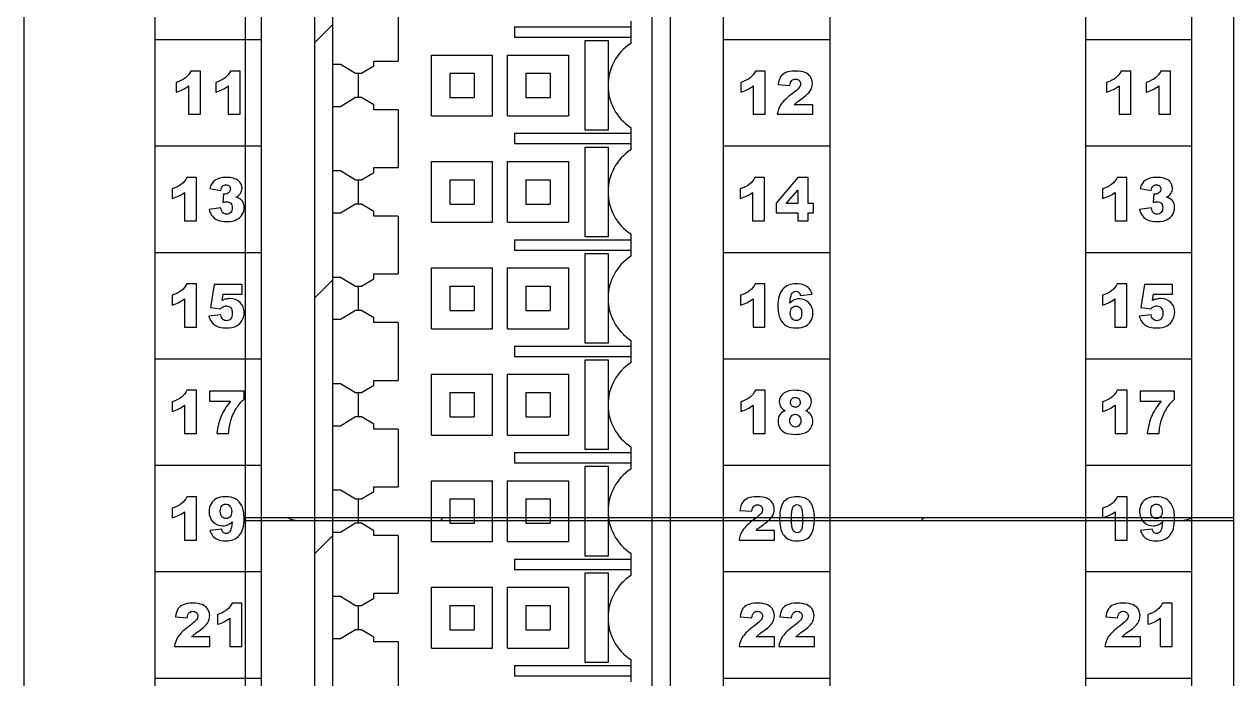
# Model space of a CAD drawing. Header units: millimetres. Extents: x 40 to 416, y -270 to 20.
# Drawn here: x 314.47 to 354.25, y -183.4 to -161.88 of the extents above; entities that cross this region are included whole.
import ezdxf

# ---------------------------------------------------------------- set-up
doc = ezdxf.new("R2010")
doc.units = ezdxf.units.MM

# ---------------------------------------------------------------- blocks, each defined once
blk = doc.blocks.new('MOD_DIM780')
at = {"linetype": 'Continuous'}
for p, q in [((115.619, 48.361), (115.619, 128.861)), ((126.119, 48.361), (126.119, 128.861)), ((115.019, 128.161), (115.019, 48.561)), ((126.719, 48.561), (126.719, 128.161)), ((109.769, 125.111), (109.769, 51.611)), ((113.269, 51.611), (113.269, 125.111)), ((128.469, 51.611), (128.469, 125.111)), ((131.969, 125.111), (131.969, 51.611)), ((140.369, 125.111), (140.369, 51.611)), ((143.869, 51.611), (143.869, 125.111)), ((105.469, 38.611), (105.469, 124.511)), ((117.769, 108.811), (117.769, 106.911)), ((125.419, 108.228), (125.419, 107.494)), ((115.019, 107.514), (115.619, 108.114)), ((121.594, 108.036), (121.594, 107.686)), ((121.594, 108.036), (125.419, 108.036)), ((113.269, 107.611), (109.769, 107.611)), ((125.419, 107.686), (121.594, 107.686)), ((123.918, 104.636), (123.918, 107.586)), ((123.918, 107.586), (124.669, 107.586)), ((124.669, 107.586), (124.669, 106.115)), ((131.969, 107.611), (128.469, 107.611)), ((143.869, 107.611), (140.369, 107.611)), ((118.869, 105.111), (118.869, 107.111)), ((118.869, 107.111), (120.869, 107.111)), ((120.869, 105.111), (120.869, 107.111)), ((121.369, 105.111), (121.369, 107.111)), ((121.369, 107.111), (123.369, 107.111)), ((123.369, 107.111), (123.369, 105.111)), ((115.619, 106.811), (115.869, 106.811)), ((115.869, 106.811), (116.369, 106.511)), ((116.566, 106.511), (116.97, 106.753)), ((116.97, 106.753), (116.969, 106.911)), ((116.969, 106.911), (117.769, 106.911)), ((111.268, 106.585), (110.946, 106.585)), ((111.268, 105.161), (111.268, 106.585)), ((112.573, 106.585), (112.251, 106.585)), ((112.573, 105.161), (112.573, 106.585)), ((116.369, 106.511), (116.566, 106.511)), ((116.469, 105.711), (116.469, 106.511)), ((119.469, 106.511), (119.469, 105.711)), ((119.469, 106.511), (120.269, 106.511)), ((120.269, 106.511), (120.269, 105.711)), ((121.969, 106.511), (121.969, 105.711)), ((121.969, 106.511), (122.769, 106.511)), ((122.769, 106.511), (122.769, 105.711)), ((129.84, 106.585), (129.518, 106.585)), ((129.84, 105.161), (129.84, 106.585)), ((141.868, 106.585), (141.546, 106.585)), ((141.868, 105.161), (141.868, 106.585)), ((143.173, 106.585), (142.851, 106.585)), ((143.173, 105.161), (143.173, 106.585)), ((110.466, 106.209), (110.466, 105.89)), ((110.875, 106.094), (110.875, 105.161)), ((111.77, 106.209), (111.77, 105.89)), ((112.179, 106.094), (112.179, 105.161)), ((124.669, 106.107), (124.669, 104.636)), ((129.037, 106.209), (129.037, 105.89)), ((129.446, 106.094), (129.446, 105.161)), ((130.263, 106.138), (130.652, 106.106)), ((141.066, 106.209), (141.066, 105.89)), ((141.475, 106.094), (141.475, 105.161)), ((142.37, 106.209), (142.37, 105.89)), ((142.779, 106.094), (142.779, 105.161)), ((116.369, 105.711), (115.869, 105.41)), ((116.566, 105.711), (116.369, 105.711)), ((116.97, 105.468), (116.566, 105.711)), ((116.969, 105.311), (116.97, 105.468)), ((119.469, 105.711), (120.269, 105.711)), ((121.969, 105.711), (122.769, 105.711)), ((131.401, 105.478), (130.794, 105.478)), ((131.401, 105.161), (131.401, 105.478)), ((110.875, 105.161), (111.268, 105.161)), ((112.179, 105.161), (112.573, 105.161)), ((115.869, 105.41), (115.619, 105.41)), ((117.769, 105.311), (116.969, 105.311)), ((117.769, 105.311), (117.769, 103.411)), ((118.869, 105.111), (120.869, 105.111)), ((121.369, 105.111), (123.369, 105.111)), ((129.446, 105.161), (129.84, 105.161)), ((130.234, 105.161), (131.401, 105.161)), ((141.475, 105.161), (141.868, 105.161)), ((142.779, 105.161), (143.173, 105.161)), ((124.669, 104.636), (123.918, 104.636)), ((125.419, 104.728), (125.419, 103.994)), ((121.594, 104.536), (121.594, 104.186)), ((121.594, 104.536), (125.419, 104.536)), ((113.269, 104.111), (109.769, 104.111)), ((125.419, 104.186), (121.594, 104.186)), ((123.918, 101.136), (123.918, 104.086)), ((123.918, 104.086), (124.669, 104.086)), ((124.669, 104.086), (124.669, 102.615)), ((131.969, 104.111), (128.469, 104.111)), ((143.869, 104.111), (140.369, 104.111)), ((118.869, 101.611), (118.869, 103.611)), ((118.869, 103.611), (120.869, 103.611)), ((120.869, 101.611), (120.869, 103.611)), ((121.369, 101.611), (121.369, 103.611)), ((121.369, 103.611), (123.369, 103.611)), ((123.369, 103.611), (123.369, 101.611)), ((111.136, 103.085), (110.814, 103.085)), ((111.136, 101.661), (111.136, 103.085)), ((115.619, 103.311), (115.869, 103.311)), ((115.869, 103.311), (116.369, 103.011)), ((116.566, 103.011), (116.97, 103.253)), ((116.97, 103.253), (116.969, 103.411)), ((116.969, 103.411), (117.769, 103.411)), ((129.817, 103.085), (129.495, 103.085)), ((129.817, 101.661), (129.817, 103.085)), ((130.909, 103.085), (130.2, 102.242)), ((131.248, 103.085), (130.909, 103.085)), ((131.248, 102.224), (131.248, 103.085)), ((141.736, 103.085), (141.414, 103.085)), ((141.736, 101.661), (141.736, 103.085)), ((110.334, 102.709), (110.334, 102.39)), ((111.569, 102.722), (111.937, 102.656)), ((116.369, 103.011), (116.566, 103.011)), ((116.469, 102.211), (116.469, 103.011)), ((119.469, 103.011), (119.469, 102.211)), ((119.469, 103.011), (120.269, 103.011)), ((120.269, 103.011), (120.269, 102.211)), ((121.969, 103.011), (121.969, 102.211)), ((121.969, 103.011), (122.769, 103.011)), ((122.769, 103.011), (122.769, 102.211)), ((129.015, 102.709), (129.015, 102.39)), ((130.533, 102.224), (130.909, 102.664)), ((130.909, 102.664), (130.909, 102.224)), ((140.934, 102.709), (140.934, 102.39)), ((142.169, 102.722), (142.537, 102.656)), ((110.743, 102.594), (110.743, 101.661)), ((112.021, 102.543), (112.001, 102.265)), ((124.669, 102.607), (124.669, 101.136)), ((129.424, 102.594), (129.424, 101.661)), ((130.2, 102.242), (130.2, 101.922)), ((141.343, 102.594), (141.343, 101.661)), ((142.621, 102.543), (142.601, 102.265)), ((111.937, 102.082), (111.548, 102.03)), ((115.869, 101.91), (115.619, 101.91)), ((116.369, 102.211), (115.869, 101.91)), ((116.566, 102.211), (116.369, 102.211)), ((116.97, 101.968), (116.566, 102.211)), ((116.969, 101.811), (116.97, 101.968)), ((119.469, 102.211), (120.269, 102.211)), ((121.969, 102.211), (122.769, 102.211)), ((130.2, 101.922), (130.909, 101.922)), ((130.909, 102.224), (130.533, 102.224)), ((130.909, 101.922), (130.909, 101.661)), ((131.423, 102.224), (131.248, 102.224)), ((131.248, 101.661), (131.248, 101.922)), ((131.248, 101.922), (131.423, 101.922)), ((131.423, 101.922), (131.423, 102.224)), ((142.537, 102.082), (142.148, 102.03)), ((110.743, 101.661), (111.136, 101.661)), ((117.769, 101.811), (116.969, 101.811)), ((117.769, 101.811), (117.769, 99.911)), ((118.869, 101.611), (120.869, 101.611)), ((121.369, 101.611), (123.369, 101.611)), ((129.424, 101.661), (129.817, 101.661)), ((130.909, 101.661), (131.248, 101.661)), ((141.343, 101.661), (141.736, 101.661)), ((124.669, 101.136), (123.918, 101.136)), ((125.419, 101.228), (125.419, 100.494)), ((121.594, 101.036), (121.594, 100.686)), ((121.594, 101.036), (125.419, 101.036)), ((125.419, 100.686), (121.594, 100.686)), ((113.269, 100.611), (109.769, 100.611)), ((123.918, 97.636), (123.918, 100.586)), ((123.918, 100.586), (124.669, 100.586)), ((124.669, 100.586), (124.669, 99.115)), ((131.969, 100.611), (128.469, 100.611)), ((143.869, 100.611), (140.369, 100.611)), ((116.97, 99.753), (116.969, 99.911)), ((116.969, 99.911), (117.769, 99.911)), ((118.869, 98.111), (118.869, 100.111)), ((118.869, 100.111), (120.869, 100.111)), ((120.869, 98.111), (120.869, 100.111)), ((121.369, 98.111), (121.369, 100.111)), ((121.369, 100.111), (123.369, 100.111)), ((123.369, 100.111), (123.369, 98.111)), ((111.135, 99.585), (110.813, 99.585)), ((111.135, 98.161), (111.135, 99.585)), ((111.715, 99.561), (111.592, 98.808)), ((112.639, 99.561), (111.715, 99.561)), ((112.639, 99.25), (112.639, 99.561)), ((115.019, 99.113), (115.619, 99.713)), ((115.619, 99.811), (115.869, 99.811)), ((115.869, 99.811), (116.369, 99.511)), ((116.369, 99.511), (116.566, 99.511)), ((116.469, 98.711), (116.469, 99.511)), ((116.566, 99.511), (116.97, 99.753)), ((119.469, 99.511), (119.469, 98.711)), ((119.469, 99.511), (120.269, 99.511)), ((120.269, 99.511), (120.269, 98.711)), ((121.969, 99.511), (121.969, 98.711)), ((121.969, 99.511), (122.769, 99.511)), ((122.769, 99.511), (122.769, 98.711)), ((129.831, 99.585), (129.509, 99.585)), ((129.831, 98.161), (129.831, 99.585)), ((141.735, 99.585), (141.413, 99.585)), ((141.735, 98.161), (141.735, 99.585)), ((142.315, 99.561), (142.192, 98.808)), ((143.239, 99.561), (142.315, 99.561)), ((143.239, 99.25), (143.239, 99.561)), ((110.333, 99.209), (110.333, 98.89)), ((110.741, 99.094), (110.741, 98.161)), ((111.98, 99.04), (112.013, 99.25)), ((112.013, 99.25), (112.639, 99.25)), ((124.669, 99.107), (124.669, 97.636)), ((129.029, 99.209), (129.029, 98.89)), ((129.438, 99.094), (129.438, 98.161)), ((130.993, 99.198), (131.38, 99.246)), ((140.933, 99.209), (140.933, 98.89)), ((141.341, 99.094), (141.341, 98.161)), ((142.58, 99.04), (142.613, 99.25)), ((142.613, 99.25), (143.239, 99.25)), ((111.592, 98.808), (111.924, 98.76)), ((116.369, 98.711), (115.869, 98.41)), ((116.566, 98.711), (116.369, 98.711)), ((116.97, 98.468), (116.566, 98.711)), ((119.469, 98.711), (120.269, 98.711)), ((121.969, 98.711), (122.769, 98.711)), ((142.192, 98.808), (142.524, 98.76)), ((111.935, 98.567), (111.542, 98.524)), ((115.869, 98.41), (115.619, 98.41)), ((116.969, 98.311), (116.97, 98.468)), ((117.769, 98.311), (116.969, 98.311)), ((117.769, 98.311), (117.769, 96.411)), ((142.535, 98.567), (142.142, 98.524)), ((110.741, 98.161), (111.135, 98.161)), ((118.869, 98.111), (120.869, 98.111)), ((121.369, 98.111), (123.369, 98.111)), ((129.438, 98.161), (129.831, 98.161)), ((141.341, 98.161), (141.735, 98.161)), ((121.594, 97.536), (121.594, 97.186)), ((121.594, 97.536), (125.419, 97.536)), ((124.669, 97.636), (123.918, 97.636)), ((125.419, 97.728), (125.419, 96.994)), ((113.269, 97.111), (109.769, 97.111)), ((125.419, 97.186), (121.594, 97.186)), ((123.918, 94.136), (123.918, 97.086)), ((123.918, 97.086), (124.669, 97.086)), ((124.669, 97.086), (124.669, 95.615)), ((131.969, 97.111), (128.469, 97.111)), ((143.869, 97.111), (140.369, 97.111)), ((115.619, 96.311), (115.869, 96.311)), ((115.869, 96.311), (116.369, 96.011)), ((116.97, 96.253), (116.969, 96.411)), ((116.969, 96.411), (117.769, 96.411)), ((118.869, 94.611), (118.869, 96.611)), ((118.869, 96.611), (120.869, 96.611)), ((120.869, 94.611), (120.869, 96.611)), ((121.369, 94.611), (121.369, 96.611)), ((121.369, 96.611), (123.369, 96.611)), ((123.369, 96.611), (123.369, 94.611)), ((111.138, 96.085), (110.816, 96.085)), ((111.138, 94.661), (111.138, 96.085)), ((111.567, 96.061), (111.567, 95.732)), ((112.703, 96.061), (111.567, 96.061)), ((112.703, 95.798), (112.703, 96.061)), ((116.369, 96.011), (116.566, 96.011)), ((116.469, 95.211), (116.469, 96.011)), ((116.566, 96.011), (116.97, 96.253)), ((119.469, 96.011), (119.469, 95.211)), ((119.469, 96.011), (120.269, 96.011)), ((120.269, 96.011), (120.269, 95.211)), ((121.969, 96.011), (121.969, 95.211)), ((121.969, 96.011), (122.769, 96.011)), ((122.769, 96.011), (122.769, 95.211)), ((129.837, 96.085), (129.515, 96.085)), ((129.837, 94.661), (129.837, 96.085)), ((141.738, 96.085), (141.416, 96.085)), ((141.738, 94.661), (141.738, 96.085)), ((143.303, 96.061), (142.167, 96.061)), ((142.167, 96.061), (142.167, 95.732)), ((143.303, 95.798), (143.303, 96.061)), ((110.336, 95.709), (110.336, 95.39)), ((110.744, 95.594), (110.744, 94.661)), ((111.567, 95.732), (112.259, 95.732)), ((124.669, 95.607), (124.669, 94.136)), ((129.035, 95.709), (129.035, 95.39)), ((129.443, 95.594), (129.443, 94.661)), ((140.936, 95.709), (140.936, 95.39)), ((141.344, 95.594), (141.344, 94.661)), ((142.167, 95.732), (142.859, 95.732)), ((116.369, 95.211), (115.869, 94.91)), ((116.566, 95.211), (116.369, 95.211)), ((116.97, 94.968), (116.566, 95.211)), ((119.469, 95.211), (120.269, 95.211)), ((121.969, 95.211), (122.769, 95.211)), ((115.869, 94.91), (115.619, 94.91)), ((116.969, 94.811), (116.97, 94.968)), ((117.769, 94.811), (116.969, 94.811)), ((117.769, 94.811), (117.769, 92.911)), ((110.744, 94.661), (111.138, 94.661)), ((111.803, 94.661), (112.191, 94.661)), ((118.869, 94.611), (120.869, 94.611)), ((121.369, 94.611), (123.369, 94.611)), ((129.443, 94.661), (129.837, 94.661)), ((141.344, 94.661), (141.738, 94.661)), ((142.403, 94.661), (142.791, 94.661)), ((121.594, 94.036), (121.594, 93.686)), ((121.594, 94.036), (125.419, 94.036)), ((124.669, 94.136), (123.918, 94.136)), ((125.419, 94.228), (125.419, 93.494)), ((113.269, 93.611), (109.769, 93.611)), ((125.419, 93.686), (121.594, 93.686)), ((123.918, 90.636), (123.918, 93.586)), ((123.918, 93.586), (124.669, 93.586)), ((124.669, 93.586), (124.669, 92.115)), ((131.969, 93.611), (128.469, 93.611)), ((143.869, 93.611), (140.369, 93.611)), ((118.869, 91.111), (118.869, 93.111)), ((118.869, 93.111), (120.869, 93.111)), ((120.869, 91.111), (120.869, 93.111)), ((121.369, 91.111), (121.369, 93.111)), ((121.369, 93.111), (123.369, 93.111)), ((123.369, 93.111), (123.369, 91.111)), ((115.619, 92.811), (115.869, 92.811)), ((115.869, 92.811), (116.369, 92.511)), ((116.566, 92.511), (116.97, 92.753)), ((116.97, 92.753), (116.969, 92.911)), ((116.969, 92.911), (117.769, 92.911)), ((111.138, 92.585), (110.816, 92.585)), ((111.138, 91.161), (111.138, 92.585)), ((116.369, 92.511), (116.566, 92.511)), ((116.469, 91.711), (116.469, 92.511)), ((119.469, 92.511), (119.469, 91.711)), ((119.469, 92.511), (120.269, 92.511)), ((120.269, 92.511), (120.269, 91.711)), ((121.969, 92.511), (121.969, 91.711)), ((121.969, 92.511), (122.769, 92.511)), ((122.769, 92.511), (122.769, 91.711)), ((141.738, 92.585), (141.416, 92.585)), ((141.738, 91.161), (141.738, 92.585)), ((110.336, 92.209), (110.336, 91.89)), ((110.745, 92.094), (110.745, 91.161)), ((124.669, 92.107), (124.669, 90.636)), ((129.009, 92.138), (129.399, 92.106)), ((140.936, 92.209), (140.936, 91.89)), ((141.345, 92.094), (141.345, 91.161)), ((111.965, 91.524), (111.578, 91.475)), ((116.369, 91.711), (115.869, 91.41)), ((116.566, 91.711), (116.369, 91.711)), ((116.97, 91.468), (116.566, 91.711)), ((119.469, 91.711), (120.269, 91.711)), ((121.969, 91.711), (122.769, 91.711)), ((142.565, 91.524), (142.178, 91.475)), ((110.745, 91.161), (111.138, 91.161)), ((115.019, 90.713), (115.619, 91.313)), ((115.869, 91.41), (115.619, 91.41)), ((116.969, 91.311), (116.97, 91.468)), ((117.769, 91.311), (116.969, 91.311)), ((117.769, 91.311), (117.769, 89.411)), ((118.869, 91.111), (120.869, 91.111)), ((121.369, 91.111), (123.369, 91.111)), ((128.981, 91.161), (130.148, 91.161)), ((130.148, 91.478), (129.54, 91.478)), ((130.148, 91.161), (130.148, 91.478)), ((141.345, 91.161), (141.738, 91.161)), ((125.419, 90.728), (125.419, 89.994)), ((121.594, 90.536), (121.594, 90.186)), ((121.594, 90.536), (125.419, 90.536)), ((124.669, 90.636), (123.918, 90.636)), ((113.269, 90.111), (109.769, 90.111)), ((125.419, 90.186), (121.594, 90.186)), ((123.918, 87.136), (123.918, 90.086)), ((123.918, 90.086), (124.669, 90.086)), ((124.669, 90.086), (124.669, 88.615)), ((131.969, 90.111), (128.469, 90.111)), ((143.869, 90.111), (140.369, 90.111)), ((118.869, 87.611), (118.869, 89.611)), ((118.869, 89.611), (120.869, 89.611)), ((120.869, 87.611), (120.869, 89.611)), ((121.369, 87.611), (121.369, 89.611)), ((121.369, 89.611), (123.369, 89.611)), ((123.369, 89.611), (123.369, 87.611)), ((115.619, 89.311), (115.869, 89.311)), ((115.869, 89.311), (116.369, 89.011)), ((116.566, 89.011), (116.97, 89.253)), ((116.97, 89.253), (116.969, 89.411)), ((116.969, 89.411), (117.769, 89.411)), ((112.627, 89.085), (112.305, 89.085)), ((112.627, 87.661), (112.627, 89.085)), ((116.369, 89.011), (116.566, 89.011)), ((116.469, 88.211), (116.469, 89.011)), ((119.469, 89.011), (119.469, 88.211)), ((119.469, 89.011), (120.269, 89.011)), ((120.269, 89.011), (120.269, 88.211)), ((121.969, 89.011), (121.969, 88.211)), ((121.969, 89.011), (122.769, 89.011)), ((122.769, 89.011), (122.769, 88.211)), ((143.227, 89.085), (142.905, 89.085)), ((143.227, 87.661), (143.227, 89.085)), ((110.441, 88.638), (110.83, 88.606)), ((111.824, 88.709), (111.824, 88.39)), ((112.233, 88.594), (112.233, 87.661)), ((124.669, 88.607), (124.669, 87.136)), ((129.012, 88.638), (129.402, 88.606)), ((130.317, 88.638), (130.706, 88.606)), ((141.041, 88.638), (141.43, 88.606)), ((142.424, 88.709), (142.424, 88.39)), ((142.833, 88.594), (142.833, 87.661)), ((111.579, 87.978), (110.972, 87.978)), ((111.579, 87.661), (111.579, 87.978)), ((116.369, 88.211), (115.869, 87.91)), ((116.566, 88.211), (116.369, 88.211)), ((116.97, 87.968), (116.566, 88.211)), ((116.969, 87.811), (116.97, 87.968)), ((119.469, 88.211), (120.269, 88.211)), ((121.969, 88.211), (122.769, 88.211)), ((130.15, 87.978), (129.543, 87.978)), ((130.15, 87.661), (130.15, 87.978)), ((131.455, 87.978), (130.848, 87.978)), ((131.455, 87.661), (131.455, 87.978)), ((142.179, 87.978), (141.572, 87.978)), ((142.179, 87.661), (142.179, 87.978)), ((110.412, 87.661), (111.579, 87.661)), ((112.233, 87.661), (112.627, 87.661)), ((115.869, 87.91), (115.619, 87.91)), ((117.769, 87.811), (116.969, 87.811)), ((117.769, 87.811), (117.769, 85.911)), ((118.869, 87.611), (120.869, 87.611)), ((121.369, 87.611), (123.369, 87.611)), ((128.983, 87.661), (130.15, 87.661)), ((130.288, 87.661), (131.455, 87.661)), ((141.012, 87.661), (142.179, 87.661)), ((142.833, 87.661), (143.227, 87.661)), ((124.669, 87.136), (123.918, 87.136)), ((125.419, 87.228), (125.419, 86.494)), ((121.594, 87.036), (121.594, 86.686)), ((121.594, 87.036), (125.419, 87.036)), ((113.269, 86.611), (109.769, 86.611)), ((125.419, 86.686), (121.594, 86.686)), ((131.969, 86.611), (128.469, 86.611)), ((143.869, 86.611), (140.369, 86.611))]:
    blk.add_line(p, q, dxfattribs=at)
for centre, radius, start, end in [((126.319, 106.111), 1.65, 123.0557, 236.9443), ((126.319, 102.611), 1.65, 123.0557, 236.9443), ((126.319, 99.111), 1.65, 123.0557, 236.9443), ((126.319, 95.611), 1.65, 123.0557, 236.9443), ((130.839, 95.708), 1.071, 270.0061, 282.0044), ((126.319, 92.111), 1.65, 123.0557, 236.9443), ((126.319, 88.611), 1.65, 123.0557, 236.9443)]:
    blk.add_arc(centre, radius, start, end, dxfattribs=at)
for points in [[(110.774, 106.363), (110.701, 106.303), (110.598, 106.251), (110.466, 106.209)], [(110.946, 106.585), (110.904, 106.497), (110.847, 106.422), (110.774, 106.363)], [(112.079, 106.363), (112.005, 106.303), (111.902, 106.251), (111.77, 106.209)], [(112.251, 106.585), (112.209, 106.497), (112.151, 106.422), (112.079, 106.363)], [(129.346, 106.363), (129.272, 106.303), (129.169, 106.251), (129.037, 106.209)], [(129.518, 106.585), (129.476, 106.497), (129.418, 106.422), (129.346, 106.363)], [(130.346, 106.394), (130.306, 106.332), (130.278, 106.247), (130.263, 106.138)], [(130.519, 106.535), (130.444, 106.502), (130.387, 106.455), (130.346, 106.394)], [(130.827, 106.585), (130.695, 106.585), (130.593, 106.567), (130.519, 106.535)], [(130.652, 106.106), (130.663, 106.184), (130.684, 106.24), (130.716, 106.271)], [(130.716, 106.271), (130.747, 106.302), (130.788, 106.318), (130.838, 106.318)], [(131.146, 106.537), (131.07, 106.568), (130.964, 106.585), (130.827, 106.585)], [(130.838, 106.318), (130.885, 106.318), (130.924, 106.303), (130.956, 106.272)], [(130.956, 106.272), (130.988, 106.242), (131.004, 106.205), (131.004, 106.163)], [(131.326, 106.394), (131.282, 106.459), (131.222, 106.506), (131.146, 106.537)], [(131.391, 106.177), (131.391, 106.257), (131.37, 106.329), (131.326, 106.394)], [(141.374, 106.363), (141.301, 106.303), (141.198, 106.251), (141.066, 106.209)], [(141.546, 106.585), (141.504, 106.497), (141.447, 106.422), (141.374, 106.363)], [(142.679, 106.363), (142.605, 106.303), (142.502, 106.251), (142.37, 106.209)], [(142.851, 106.585), (142.809, 106.497), (142.751, 106.422), (142.679, 106.363)], [(110.466, 105.89), (110.556, 105.917), (110.63, 105.946), (110.69, 105.976)], [(110.69, 105.976), (110.749, 106.006), (110.811, 106.045), (110.875, 106.094)], [(111.77, 105.89), (111.86, 105.917), (111.935, 105.946), (111.994, 105.976)], [(111.994, 105.976), (112.053, 106.006), (112.115, 106.045), (112.179, 106.094)], [(129.037, 105.89), (129.127, 105.917), (129.202, 105.946), (129.261, 105.976)], [(129.261, 105.976), (129.32, 106.006), (129.382, 106.045), (129.446, 106.094)], [(130.737, 105.845), (130.55, 105.707), (130.423, 105.587), (130.355, 105.485)], [(130.956, 106.039), (130.924, 105.994), (130.851, 105.929), (130.737, 105.845)], [(131.004, 106.163), (131.004, 106.123), (130.988, 106.082), (130.956, 106.039)], [(131.044, 105.677), (131.176, 105.769), (131.266, 105.854), (131.316, 105.932)], [(131.316, 105.932), (131.366, 106.01), (131.391, 106.091), (131.391, 106.177)], [(141.066, 105.89), (141.156, 105.917), (141.23, 105.946), (141.29, 105.976)], [(141.29, 105.976), (141.349, 106.006), (141.411, 106.045), (141.475, 106.094)], [(142.37, 105.89), (142.46, 105.917), (142.535, 105.946), (142.594, 105.976)], [(142.594, 105.976), (142.653, 106.006), (142.715, 106.045), (142.779, 106.094)], [(130.355, 105.485), (130.288, 105.384), (130.247, 105.275), (130.234, 105.161)], [(130.794, 105.478), (130.829, 105.512), (130.86, 105.541), (130.887, 105.562)], [(130.887, 105.562), (130.913, 105.584), (130.966, 105.622), (131.044, 105.677)], [(110.814, 103.085), (110.772, 102.997), (110.715, 102.922), (110.643, 102.863)], [(112.114, 103.085), (111.955, 103.085), (111.832, 103.053), (111.745, 102.991)], [(112.51, 102.982), (112.428, 103.05), (112.297, 103.085), (112.114, 103.085)], [(129.495, 103.085), (129.453, 102.997), (129.396, 102.922), (129.324, 102.863)], [(141.414, 103.085), (141.372, 102.997), (141.315, 102.922), (141.243, 102.863)], [(142.714, 103.085), (142.555, 103.085), (142.432, 103.053), (142.345, 102.991)], [(143.11, 102.982), (143.028, 103.05), (142.897, 103.085), (142.714, 103.085)], [(110.643, 102.863), (110.569, 102.803), (110.466, 102.751), (110.334, 102.709)], [(111.745, 102.991), (111.658, 102.928), (111.599, 102.838), (111.569, 102.722)], [(111.937, 102.656), (111.946, 102.725), (111.966, 102.773), (111.995, 102.801)], [(111.995, 102.801), (112.023, 102.829), (112.061, 102.843), (112.107, 102.843)], [(112.107, 102.843), (112.15, 102.843), (112.186, 102.83), (112.211, 102.804)], [(112.25, 102.703), (112.25, 102.658), (112.233, 102.619), (112.198, 102.587)], [(112.211, 102.804), (112.236, 102.779), (112.25, 102.745), (112.25, 102.703)], [(112.633, 102.725), (112.633, 102.829), (112.592, 102.914), (112.51, 102.982)], [(112.583, 102.561), (112.616, 102.61), (112.633, 102.664), (112.633, 102.725)], [(129.324, 102.863), (129.25, 102.803), (129.147, 102.751), (129.015, 102.709)], [(141.243, 102.863), (141.169, 102.803), (141.066, 102.751), (140.934, 102.709)], [(142.345, 102.991), (142.258, 102.928), (142.199, 102.838), (142.169, 102.722)], [(142.537, 102.656), (142.546, 102.725), (142.566, 102.773), (142.595, 102.801)], [(142.595, 102.801), (142.623, 102.829), (142.661, 102.843), (142.707, 102.843)], [(142.707, 102.843), (142.75, 102.843), (142.786, 102.83), (142.811, 102.804)], [(142.85, 102.703), (142.85, 102.658), (142.833, 102.619), (142.798, 102.587)], [(142.811, 102.804), (142.836, 102.779), (142.85, 102.745), (142.85, 102.703)], [(143.233, 102.725), (143.233, 102.829), (143.192, 102.914), (143.11, 102.982)], [(143.183, 102.561), (143.216, 102.61), (143.233, 102.664), (143.233, 102.725)], [(110.334, 102.39), (110.424, 102.417), (110.498, 102.446), (110.558, 102.476)], [(110.558, 102.476), (110.617, 102.506), (110.679, 102.545), (110.743, 102.594)], [(112.001, 102.265), (112.054, 102.28), (112.096, 102.288), (112.127, 102.288)], [(112.071, 102.538), (112.059, 102.538), (112.042, 102.539), (112.021, 102.543)], [(112.198, 102.587), (112.164, 102.555), (112.122, 102.538), (112.071, 102.538)], [(112.127, 102.288), (112.184, 102.288), (112.229, 102.27), (112.262, 102.234)], [(112.433, 102.432), (112.5, 102.469), (112.55, 102.512), (112.583, 102.561)], [(112.557, 102.385), (112.529, 102.403), (112.487, 102.419), (112.433, 102.432)], [(112.665, 102.272), (112.639, 102.319), (112.603, 102.357), (112.557, 102.385)], [(112.704, 102.105), (112.704, 102.17), (112.691, 102.225), (112.665, 102.272)], [(129.015, 102.39), (129.105, 102.417), (129.179, 102.446), (129.239, 102.476)], [(129.239, 102.476), (129.298, 102.506), (129.36, 102.545), (129.424, 102.594)], [(140.934, 102.39), (141.024, 102.417), (141.098, 102.446), (141.158, 102.476)], [(141.158, 102.476), (141.217, 102.506), (141.279, 102.545), (141.343, 102.594)], [(142.601, 102.265), (142.654, 102.28), (142.696, 102.288), (142.727, 102.288)], [(142.671, 102.538), (142.659, 102.538), (142.642, 102.539), (142.621, 102.543)], [(142.798, 102.587), (142.764, 102.555), (142.722, 102.538), (142.671, 102.538)], [(142.727, 102.288), (142.784, 102.288), (142.829, 102.27), (142.862, 102.234)], [(143.033, 102.432), (143.1, 102.469), (143.15, 102.512), (143.183, 102.561)], [(143.157, 102.385), (143.129, 102.403), (143.087, 102.419), (143.033, 102.432)], [(143.265, 102.272), (143.239, 102.319), (143.203, 102.357), (143.157, 102.385)], [(143.304, 102.105), (143.304, 102.17), (143.291, 102.225), (143.265, 102.272)], [(111.548, 102.03), (111.573, 101.942), (111.609, 101.87), (111.657, 101.813)], [(112.007, 101.919), (111.975, 101.949), (111.952, 102.004), (111.937, 102.082)], [(112.13, 101.874), (112.081, 101.874), (112.04, 101.888), (112.007, 101.919)], [(112.26, 101.931), (112.226, 101.893), (112.182, 101.874), (112.13, 101.874)], [(112.313, 102.084), (112.313, 102.02), (112.295, 101.969), (112.26, 101.931)], [(112.262, 102.234), (112.296, 102.198), (112.313, 102.149), (112.313, 102.084)], [(112.456, 101.697), (112.536, 101.737), (112.597, 101.795), (112.64, 101.87)], [(112.64, 101.87), (112.682, 101.944), (112.704, 102.023), (112.704, 102.105)], [(142.148, 102.03), (142.173, 101.942), (142.209, 101.87), (142.257, 101.813)], [(142.607, 101.919), (142.575, 101.949), (142.552, 102.004), (142.537, 102.082)], [(142.73, 101.874), (142.681, 101.874), (142.64, 101.888), (142.607, 101.919)], [(142.86, 101.931), (142.826, 101.893), (142.782, 101.874), (142.73, 101.874)], [(142.913, 102.084), (142.913, 102.02), (142.895, 101.969), (142.86, 101.931)], [(142.862, 102.234), (142.896, 102.198), (142.913, 102.149), (142.913, 102.084)], [(143.056, 101.697), (143.136, 101.737), (143.197, 101.795), (143.24, 101.87)], [(143.24, 101.87), (143.282, 101.944), (143.304, 102.023), (143.304, 102.105)], [(111.657, 101.813), (111.704, 101.755), (111.765, 101.711), (111.838, 101.682)], [(111.838, 101.682), (111.912, 101.652), (112.012, 101.637), (112.14, 101.637)], [(112.14, 101.637), (112.27, 101.637), (112.376, 101.658), (112.456, 101.697)], [(142.257, 101.813), (142.304, 101.755), (142.365, 101.711), (142.438, 101.682)], [(142.438, 101.682), (142.512, 101.652), (142.612, 101.637), (142.74, 101.637)], [(142.74, 101.637), (142.87, 101.637), (142.976, 101.658), (143.056, 101.697)], [(110.813, 99.585), (110.771, 99.497), (110.714, 99.422), (110.641, 99.363)], [(129.509, 99.585), (129.467, 99.497), (129.41, 99.422), (129.337, 99.363)], [(130.858, 99.585), (130.669, 99.585), (130.521, 99.525), (130.415, 99.408)], [(131.121, 99.545), (131.056, 99.571), (130.968, 99.585), (130.858, 99.585)], [(131.282, 99.432), (131.24, 99.482), (131.186, 99.52), (131.121, 99.545)], [(141.413, 99.585), (141.371, 99.497), (141.314, 99.422), (141.241, 99.363)], [(110.641, 99.363), (110.568, 99.303), (110.464, 99.251), (110.333, 99.209)], [(110.556, 98.976), (110.615, 99.006), (110.677, 99.045), (110.741, 99.094)], [(112.108, 99.086), (112.066, 99.076), (112.023, 99.06), (111.98, 99.04)], [(112.234, 99.101), (112.192, 99.101), (112.15, 99.096), (112.108, 99.086)], [(112.574, 98.974), (112.487, 99.058), (112.373, 99.101), (112.234, 99.101)], [(129.337, 99.363), (129.264, 99.303), (129.161, 99.251), (129.029, 99.209)], [(129.253, 98.976), (129.312, 99.006), (129.374, 99.045), (129.438, 99.094)], [(130.415, 99.408), (130.309, 99.29), (130.256, 99.105), (130.256, 98.853)], [(130.65, 98.956), (130.662, 99.106), (130.681, 99.204), (130.706, 99.251)], [(130.794, 99.06), (130.744, 99.037), (130.696, 99.003), (130.65, 98.956)], [(130.706, 99.251), (130.741, 99.313), (130.791, 99.346), (130.854, 99.346)], [(130.964, 99.095), (130.899, 99.095), (130.842, 99.083), (130.794, 99.06)], [(130.854, 99.346), (130.888, 99.346), (130.918, 99.334), (130.941, 99.312)], [(130.941, 99.312), (130.966, 99.289), (130.983, 99.251), (130.993, 99.198)], [(131.279, 98.961), (131.194, 99.05), (131.088, 99.095), (130.964, 99.095)], [(131.38, 99.246), (131.357, 99.32), (131.325, 99.383), (131.282, 99.432)], [(141.241, 99.363), (141.168, 99.303), (141.064, 99.251), (140.933, 99.209)], [(141.156, 98.976), (141.215, 99.006), (141.277, 99.045), (141.341, 99.094)], [(142.708, 99.086), (142.666, 99.076), (142.623, 99.06), (142.58, 99.04)], [(142.834, 99.101), (142.792, 99.101), (142.75, 99.096), (142.708, 99.086)], [(143.174, 98.974), (143.087, 99.058), (142.973, 99.101), (142.834, 99.101)], [(110.333, 98.89), (110.422, 98.917), (110.497, 98.946), (110.556, 98.976)], [(111.924, 98.76), (111.954, 98.795), (111.983, 98.82), (112.009, 98.833)], [(112.009, 98.833), (112.044, 98.851), (112.08, 98.861), (112.118, 98.861)], [(112.118, 98.861), (112.178, 98.861), (112.224, 98.841), (112.26, 98.802)], [(112.26, 98.802), (112.296, 98.763), (112.314, 98.702), (112.314, 98.619)], [(112.706, 98.654), (112.706, 98.782), (112.662, 98.889), (112.574, 98.974)], [(129.029, 98.89), (129.119, 98.917), (129.193, 98.946), (129.253, 98.976)], [(130.256, 98.853), (130.256, 98.68), (130.281, 98.542), (130.331, 98.437)], [(130.664, 98.622), (130.664, 98.696), (130.682, 98.754), (130.718, 98.794)], [(130.718, 98.794), (130.754, 98.834), (130.8, 98.854), (130.855, 98.854)], [(130.855, 98.854), (130.907, 98.854), (130.951, 98.833), (130.987, 98.792)], [(130.987, 98.792), (131.023, 98.75), (131.041, 98.69), (131.041, 98.611)], [(131.41, 98.622), (131.41, 98.759), (131.366, 98.871), (131.279, 98.961)], [(140.933, 98.89), (141.022, 98.917), (141.097, 98.946), (141.156, 98.976)], [(142.524, 98.76), (142.554, 98.795), (142.583, 98.82), (142.609, 98.833)], [(142.609, 98.833), (142.644, 98.851), (142.68, 98.861), (142.718, 98.861)], [(142.718, 98.861), (142.778, 98.861), (142.824, 98.841), (142.86, 98.802)], [(142.86, 98.802), (142.896, 98.763), (142.914, 98.702), (142.914, 98.619)], [(143.306, 98.654), (143.306, 98.782), (143.262, 98.889), (143.174, 98.974)], [(111.542, 98.524), (111.561, 98.458), (111.585, 98.403), (111.613, 98.359)], [(111.613, 98.359), (111.642, 98.315), (111.679, 98.275), (111.725, 98.241)], [(112.002, 98.422), (111.967, 98.455), (111.945, 98.504), (111.935, 98.567)], [(112.127, 98.374), (112.078, 98.374), (112.036, 98.39), (112.002, 98.422)], [(112.261, 98.435), (112.225, 98.394), (112.181, 98.374), (112.127, 98.374)], [(112.314, 98.619), (112.314, 98.537), (112.296, 98.476), (112.261, 98.435)], [(112.447, 98.203), (112.529, 98.247), (112.593, 98.31), (112.638, 98.394)], [(112.638, 98.394), (112.683, 98.477), (112.706, 98.564), (112.706, 98.654)], [(130.331, 98.437), (130.382, 98.332), (130.45, 98.256), (130.535, 98.208)], [(130.721, 98.443), (130.683, 98.486), (130.664, 98.546), (130.664, 98.622)], [(130.861, 98.379), (130.806, 98.379), (130.759, 98.4), (130.721, 98.443)], [(130.99, 98.437), (130.955, 98.398), (130.912, 98.379), (130.861, 98.379)], [(131.041, 98.611), (131.041, 98.534), (131.024, 98.476), (130.99, 98.437)], [(131.162, 98.195), (131.24, 98.234), (131.3, 98.292), (131.344, 98.369)], [(131.344, 98.369), (131.388, 98.445), (131.41, 98.529), (131.41, 98.622)], [(142.142, 98.524), (142.161, 98.458), (142.185, 98.403), (142.213, 98.359)], [(142.213, 98.359), (142.242, 98.315), (142.279, 98.275), (142.325, 98.241)], [(142.602, 98.422), (142.567, 98.455), (142.545, 98.504), (142.535, 98.567)], [(142.727, 98.374), (142.678, 98.374), (142.636, 98.39), (142.602, 98.422)], [(142.861, 98.435), (142.825, 98.394), (142.781, 98.374), (142.727, 98.374)], [(142.914, 98.619), (142.914, 98.537), (142.896, 98.476), (142.861, 98.435)], [(143.047, 98.203), (143.129, 98.247), (143.193, 98.31), (143.238, 98.394)], [(143.238, 98.394), (143.283, 98.477), (143.306, 98.564), (143.306, 98.654)], [(111.725, 98.241), (111.771, 98.207), (111.827, 98.18), (111.893, 98.163)], [(111.893, 98.163), (111.959, 98.146), (112.038, 98.137), (112.131, 98.137)], [(112.131, 98.137), (112.259, 98.137), (112.365, 98.159), (112.447, 98.203)], [(130.535, 98.208), (130.619, 98.161), (130.732, 98.137), (130.872, 98.137)], [(130.872, 98.137), (130.988, 98.137), (131.085, 98.157), (131.162, 98.195)], [(142.325, 98.241), (142.371, 98.207), (142.427, 98.18), (142.493, 98.163)], [(142.493, 98.163), (142.559, 98.146), (142.638, 98.137), (142.731, 98.137)], [(142.731, 98.137), (142.859, 98.137), (142.965, 98.159), (143.047, 98.203)], [(110.816, 96.085), (110.774, 95.997), (110.717, 95.922), (110.644, 95.863)], [(129.515, 96.085), (129.473, 95.997), (129.416, 95.922), (129.343, 95.863)], [(130.468, 95.998), (130.357, 95.924), (130.303, 95.828), (130.303, 95.711)], [(130.809, 96.085), (130.668, 96.085), (130.554, 96.056), (130.468, 95.998)], [(131.223, 95.977), (131.134, 96.048), (130.996, 96.085), (130.809, 96.085)], [(131.358, 95.708), (131.358, 95.816), (131.313, 95.906), (131.223, 95.977)], [(141.416, 96.085), (141.374, 95.997), (141.317, 95.922), (141.244, 95.863)], [(110.644, 95.863), (110.57, 95.803), (110.467, 95.751), (110.336, 95.709)], [(110.336, 95.39), (110.425, 95.417), (110.5, 95.446), (110.559, 95.476)], [(110.559, 95.476), (110.618, 95.506), (110.68, 95.545), (110.744, 95.594)], [(112.259, 95.732), (112.117, 95.556), (112.012, 95.39), (111.947, 95.236)], [(112.265, 95.088), (112.311, 95.242), (112.375, 95.383), (112.456, 95.509)], [(112.456, 95.509), (112.521, 95.612), (112.604, 95.708), (112.703, 95.798)], [(129.343, 95.863), (129.27, 95.803), (129.166, 95.751), (129.035, 95.709)], [(129.035, 95.39), (129.124, 95.417), (129.199, 95.446), (129.258, 95.476)], [(129.258, 95.476), (129.317, 95.506), (129.379, 95.545), (129.443, 95.594)], [(130.303, 95.711), (130.303, 95.64), (130.322, 95.577), (130.36, 95.522)], [(130.36, 95.522), (130.388, 95.482), (130.433, 95.446), (130.494, 95.413)], [(130.669, 95.688), (130.669, 95.735), (130.683, 95.773), (130.712, 95.803)], [(130.713, 95.571), (130.683, 95.6), (130.669, 95.64), (130.669, 95.688)], [(130.712, 95.803), (130.742, 95.832), (130.78, 95.848), (130.828, 95.848)], [(130.835, 95.527), (130.784, 95.527), (130.744, 95.541), (130.713, 95.571)], [(130.828, 95.848), (130.874, 95.848), (130.912, 95.832), (130.942, 95.802)], [(130.945, 95.571), (130.916, 95.541), (130.879, 95.527), (130.835, 95.527)], [(130.942, 95.802), (130.972, 95.771), (130.988, 95.732), (130.988, 95.684)], [(130.988, 95.684), (130.988, 95.638), (130.973, 95.599), (130.945, 95.571)], [(131.179, 95.413), (131.236, 95.451), (131.278, 95.491), (131.305, 95.532)], [(131.305, 95.532), (131.34, 95.586), (131.358, 95.645), (131.358, 95.708)], [(141.244, 95.863), (141.17, 95.803), (141.067, 95.751), (140.936, 95.709)], [(140.936, 95.39), (141.025, 95.417), (141.1, 95.446), (141.159, 95.476)], [(141.159, 95.476), (141.218, 95.506), (141.28, 95.545), (141.344, 95.594)], [(142.859, 95.732), (142.717, 95.556), (142.612, 95.39), (142.547, 95.236)], [(142.865, 95.088), (142.911, 95.242), (142.975, 95.383), (143.056, 95.509)], [(143.056, 95.509), (143.121, 95.612), (143.204, 95.708), (143.303, 95.798)], [(111.947, 95.236), (111.882, 95.081), (111.834, 94.889), (111.803, 94.661)], [(112.191, 94.661), (112.203, 94.825), (112.228, 94.967), (112.265, 95.088)], [(130.317, 95.28), (130.279, 95.223), (130.26, 95.154), (130.26, 95.072)], [(130.494, 95.413), (130.414, 95.382), (130.355, 95.338), (130.317, 95.28)], [(130.648, 95.086), (130.648, 95.151), (130.665, 95.202), (130.701, 95.24)], [(130.704, 94.934), (130.666, 94.973), (130.648, 95.024), (130.648, 95.086)], [(130.701, 95.24), (130.737, 95.279), (130.779, 95.298), (130.828, 95.298)], [(130.828, 95.298), (130.877, 95.298), (130.92, 95.278), (130.957, 95.238)], [(130.957, 95.238), (130.994, 95.198), (131.013, 95.148), (131.013, 95.087)], [(131.013, 95.087), (131.013, 95.025), (130.994, 94.975), (130.958, 94.935)], [(131.347, 95.269), (131.31, 95.328), (131.254, 95.377), (131.179, 95.413)], [(131.404, 95.07), (131.404, 95.143), (131.385, 95.209), (131.347, 95.269)], [(142.547, 95.236), (142.482, 95.081), (142.434, 94.889), (142.403, 94.661)], [(142.791, 94.661), (142.803, 94.825), (142.828, 94.967), (142.865, 95.088)], [(130.26, 95.072), (130.26, 94.988), (130.28, 94.912), (130.32, 94.844)], [(130.32, 94.844), (130.361, 94.775), (130.421, 94.724), (130.5, 94.689)], [(130.5, 94.689), (130.578, 94.655), (130.691, 94.637), (130.839, 94.637)], [(130.833, 94.876), (130.784, 94.876), (130.741, 94.895), (130.704, 94.934)], [(130.958, 94.935), (130.921, 94.895), (130.879, 94.876), (130.833, 94.876)], [(131.062, 94.66), (131.132, 94.675), (131.19, 94.7), (131.237, 94.733)], [(131.237, 94.733), (131.284, 94.766), (131.323, 94.813), (131.355, 94.874)], [(131.355, 94.874), (131.388, 94.935), (131.404, 95), (131.404, 95.07)], [(110.645, 92.363), (110.571, 92.303), (110.468, 92.251), (110.336, 92.209)], [(110.816, 92.585), (110.774, 92.497), (110.717, 92.422), (110.645, 92.363)], [(111.615, 92.353), (111.571, 92.276), (111.549, 92.191), (111.549, 92.098)], [(111.796, 92.526), (111.719, 92.486), (111.659, 92.429), (111.615, 92.353)], [(112.086, 92.585), (111.97, 92.585), (111.873, 92.565), (111.796, 92.526)], [(111.969, 92.284), (112.003, 92.322), (112.046, 92.342), (112.098, 92.342)], [(112.423, 92.512), (112.339, 92.56), (112.226, 92.585), (112.086, 92.585)], [(112.098, 92.342), (112.152, 92.342), (112.199, 92.32), (112.237, 92.277)], [(112.626, 92.283), (112.575, 92.388), (112.508, 92.464), (112.423, 92.512)], [(129.093, 92.394), (129.052, 92.332), (129.025, 92.247), (129.009, 92.138)], [(129.265, 92.535), (129.191, 92.502), (129.133, 92.455), (129.093, 92.394)], [(129.574, 92.585), (129.442, 92.585), (129.34, 92.567), (129.265, 92.535)], [(129.462, 92.271), (129.493, 92.302), (129.535, 92.318), (129.584, 92.318)], [(129.892, 92.537), (129.816, 92.568), (129.71, 92.585), (129.574, 92.585)], [(129.584, 92.318), (129.632, 92.318), (129.671, 92.303), (129.703, 92.272)], [(130.072, 92.394), (130.028, 92.459), (129.969, 92.506), (129.892, 92.537)], [(130.138, 92.177), (130.138, 92.257), (130.116, 92.329), (130.072, 92.394)], [(130.457, 92.425), (130.362, 92.318), (130.314, 92.132), (130.314, 91.866)], [(130.895, 92.585), (130.699, 92.585), (130.553, 92.531), (130.457, 92.425)], [(130.743, 92.227), (130.771, 92.292), (130.817, 92.326), (130.882, 92.326)], [(130.882, 92.326), (130.945, 92.326), (130.992, 92.293), (131.023, 92.229)], [(131.127, 92.549), (131.066, 92.572), (130.989, 92.585), (130.895, 92.585)], [(131.275, 92.459), (131.237, 92.496), (131.188, 92.526), (131.127, 92.549)], [(131.365, 92.341), (131.343, 92.382), (131.314, 92.421), (131.275, 92.459)], [(131.419, 92.198), (131.405, 92.252), (131.387, 92.3), (131.365, 92.341)], [(141.245, 92.363), (141.171, 92.303), (141.068, 92.251), (140.936, 92.209)], [(141.416, 92.585), (141.374, 92.497), (141.317, 92.422), (141.245, 92.363)], [(142.215, 92.353), (142.171, 92.276), (142.149, 92.191), (142.149, 92.098)], [(142.396, 92.526), (142.319, 92.486), (142.259, 92.429), (142.215, 92.353)], [(142.686, 92.585), (142.57, 92.585), (142.473, 92.565), (142.396, 92.526)], [(142.569, 92.284), (142.603, 92.322), (142.646, 92.342), (142.698, 92.342)], [(143.023, 92.512), (142.939, 92.56), (142.826, 92.585), (142.686, 92.585)], [(142.698, 92.342), (142.752, 92.342), (142.799, 92.32), (142.837, 92.277)], [(143.226, 92.283), (143.175, 92.388), (143.108, 92.464), (143.023, 92.512)], [(110.336, 91.89), (110.426, 91.917), (110.5, 91.946), (110.56, 91.976)], [(110.56, 91.976), (110.619, 92.006), (110.681, 92.045), (110.745, 92.094)], [(111.549, 92.098), (111.549, 91.962), (111.592, 91.849), (111.678, 91.76)], [(111.918, 92.109), (111.918, 92.186), (111.935, 92.245), (111.969, 92.284)], [(111.971, 91.929), (111.936, 91.971), (111.918, 92.031), (111.918, 92.109)], [(112.104, 91.867), (112.05, 91.867), (112.006, 91.887), (111.971, 91.929)], [(112.24, 91.928), (112.204, 91.887), (112.158, 91.867), (112.104, 91.867)], [(112.237, 92.277), (112.276, 92.234), (112.295, 92.175), (112.295, 92.099)], [(112.295, 92.099), (112.295, 92.025), (112.277, 91.968), (112.24, 91.928)], [(112.702, 91.868), (112.702, 92.04), (112.677, 92.178), (112.626, 92.283)], [(129.399, 92.106), (129.409, 92.184), (129.43, 92.24), (129.462, 92.271)], [(129.702, 92.039), (129.67, 91.994), (129.598, 91.929), (129.484, 91.845)], [(129.75, 92.163), (129.75, 92.123), (129.734, 92.082), (129.702, 92.039)], [(129.703, 92.272), (129.734, 92.242), (129.75, 92.205), (129.75, 92.163)], [(129.79, 91.677), (129.922, 91.769), (130.013, 91.854), (130.063, 91.932)], [(130.063, 91.932), (130.112, 92.01), (130.138, 92.091), (130.138, 92.177)], [(130.7, 91.865), (130.7, 92.041), (130.714, 92.162), (130.743, 92.227)], [(131.023, 92.229), (131.055, 92.165), (131.071, 92.04), (131.071, 91.855)], [(131.458, 91.871), (131.458, 91.984), (131.444, 92.093), (131.419, 92.198)], [(140.936, 91.89), (141.026, 91.917), (141.1, 91.946), (141.16, 91.976)], [(141.16, 91.976), (141.219, 92.006), (141.281, 92.045), (141.345, 92.094)], [(142.149, 92.098), (142.149, 91.962), (142.192, 91.849), (142.278, 91.76)], [(142.518, 92.109), (142.518, 92.186), (142.535, 92.245), (142.569, 92.284)], [(142.571, 91.929), (142.536, 91.971), (142.518, 92.031), (142.518, 92.109)], [(142.704, 91.867), (142.65, 91.867), (142.606, 91.887), (142.571, 91.929)], [(142.84, 91.928), (142.804, 91.887), (142.758, 91.867), (142.704, 91.867)], [(142.837, 92.277), (142.876, 92.234), (142.895, 92.175), (142.895, 92.099)], [(142.895, 92.099), (142.895, 92.025), (142.877, 91.968), (142.84, 91.928)], [(143.302, 91.868), (143.302, 92.04), (143.277, 92.178), (143.226, 92.283)], [(111.678, 91.76), (111.764, 91.671), (111.87, 91.627), (111.996, 91.627)], [(112.016, 91.408), (111.992, 91.431), (111.975, 91.469), (111.965, 91.524)], [(111.996, 91.627), (112.06, 91.627), (112.116, 91.637), (112.166, 91.66)], [(112.166, 91.66), (112.214, 91.682), (112.262, 91.717), (112.309, 91.765)], [(112.309, 91.765), (112.296, 91.614), (112.277, 91.516), (112.251, 91.47)], [(112.543, 91.313), (112.649, 91.43), (112.702, 91.615), (112.702, 91.868)], [(129.484, 91.845), (129.297, 91.707), (129.17, 91.587), (129.102, 91.485)], [(129.54, 91.478), (129.576, 91.512), (129.606, 91.541), (129.633, 91.562)], [(129.633, 91.562), (129.66, 91.584), (129.712, 91.622), (129.79, 91.677)], [(130.314, 91.866), (130.314, 91.758), (130.322, 91.659), (130.341, 91.569)], [(130.341, 91.569), (130.361, 91.48), (130.386, 91.41), (130.42, 91.358)], [(130.746, 91.5), (130.715, 91.565), (130.7, 91.687), (130.7, 91.865)], [(130.884, 91.402), (130.824, 91.402), (130.778, 91.435), (130.746, 91.5)], [(131.05, 91.575), (131.037, 91.515), (131.015, 91.471), (130.986, 91.443)], [(131.071, 91.855), (131.071, 91.728), (131.063, 91.634), (131.05, 91.575)], [(131.329, 91.313), (131.415, 91.431), (131.458, 91.617), (131.458, 91.871)], [(142.278, 91.76), (142.364, 91.671), (142.47, 91.627), (142.596, 91.627)], [(142.616, 91.408), (142.592, 91.431), (142.575, 91.469), (142.565, 91.524)], [(142.596, 91.627), (142.66, 91.627), (142.716, 91.637), (142.766, 91.66)], [(142.766, 91.66), (142.814, 91.682), (142.862, 91.717), (142.909, 91.765)], [(142.909, 91.765), (142.896, 91.614), (142.877, 91.516), (142.851, 91.47)], [(143.143, 91.313), (143.249, 91.43), (143.302, 91.615), (143.302, 91.868)], [(111.578, 91.475), (111.601, 91.4), (111.634, 91.338), (111.677, 91.288)], [(111.677, 91.288), (111.719, 91.239), (111.772, 91.201), (111.837, 91.175)], [(111.837, 91.175), (111.901, 91.15), (111.989, 91.137), (112.101, 91.137)], [(112.106, 91.376), (112.07, 91.376), (112.041, 91.386), (112.016, 91.408)], [(112.101, 91.137), (112.289, 91.137), (112.436, 91.195), (112.543, 91.313)], [(112.251, 91.47), (112.216, 91.407), (112.168, 91.376), (112.106, 91.376)], [(129.102, 91.485), (129.034, 91.384), (128.994, 91.275), (128.981, 91.161)], [(130.42, 91.358), (130.467, 91.286), (130.527, 91.23), (130.599, 91.193)], [(130.599, 91.193), (130.672, 91.156), (130.766, 91.137), (130.885, 91.137)], [(130.986, 91.443), (130.957, 91.416), (130.923, 91.402), (130.884, 91.402)], [(130.885, 91.137), (131.095, 91.137), (131.243, 91.195), (131.329, 91.313)], [(142.178, 91.475), (142.201, 91.4), (142.234, 91.338), (142.277, 91.288)], [(142.277, 91.288), (142.319, 91.239), (142.372, 91.201), (142.437, 91.175)], [(142.437, 91.175), (142.501, 91.15), (142.589, 91.137), (142.701, 91.137)], [(142.706, 91.376), (142.67, 91.376), (142.641, 91.386), (142.616, 91.408)], [(142.701, 91.137), (142.889, 91.137), (143.036, 91.195), (143.143, 91.313)], [(142.851, 91.47), (142.816, 91.407), (142.768, 91.376), (142.706, 91.376)], [(110.524, 88.894), (110.484, 88.832), (110.456, 88.747), (110.441, 88.638)], [(110.697, 89.035), (110.622, 89.002), (110.565, 88.955), (110.524, 88.894)], [(111.005, 89.085), (110.873, 89.085), (110.771, 89.067), (110.697, 89.035)], [(110.83, 88.606), (110.841, 88.684), (110.862, 88.74), (110.893, 88.771)], [(110.893, 88.771), (110.925, 88.802), (110.966, 88.818), (111.015, 88.818)], [(111.324, 89.037), (111.248, 89.068), (111.142, 89.085), (111.005, 89.085)], [(111.015, 88.818), (111.063, 88.818), (111.102, 88.803), (111.134, 88.772)], [(111.134, 88.772), (111.165, 88.742), (111.182, 88.705), (111.182, 88.663)], [(111.503, 88.894), (111.46, 88.959), (111.4, 89.006), (111.324, 89.037)], [(111.569, 88.677), (111.569, 88.757), (111.547, 88.829), (111.503, 88.894)], [(112.133, 88.863), (112.059, 88.803), (111.956, 88.751), (111.824, 88.709)], [(112.305, 89.085), (112.263, 88.997), (112.205, 88.922), (112.133, 88.863)], [(129.096, 88.894), (129.055, 88.832), (129.027, 88.747), (129.012, 88.638)], [(129.268, 89.035), (129.194, 89.002), (129.136, 88.955), (129.096, 88.894)], [(129.577, 89.085), (129.445, 89.085), (129.343, 89.067), (129.268, 89.035)], [(129.402, 88.606), (129.412, 88.684), (129.433, 88.74), (129.465, 88.771)], [(129.465, 88.771), (129.496, 88.802), (129.537, 88.818), (129.587, 88.818)], [(129.895, 89.037), (129.819, 89.068), (129.713, 89.085), (129.577, 89.085)], [(129.587, 88.818), (129.635, 88.818), (129.674, 88.803), (129.705, 88.772)], [(129.705, 88.772), (129.737, 88.742), (129.753, 88.705), (129.753, 88.663)], [(130.075, 88.894), (130.031, 88.959), (129.972, 89.006), (129.895, 89.037)], [(130.141, 88.677), (130.141, 88.757), (130.119, 88.829), (130.075, 88.894)], [(130.4, 88.894), (130.36, 88.832), (130.332, 88.747), (130.317, 88.638)], [(130.573, 89.035), (130.498, 89.002), (130.441, 88.955), (130.4, 88.894)], [(130.881, 89.085), (130.749, 89.085), (130.647, 89.067), (130.573, 89.035)], [(130.706, 88.606), (130.717, 88.684), (130.738, 88.74), (130.77, 88.771)], [(130.77, 88.771), (130.801, 88.802), (130.842, 88.818), (130.892, 88.818)], [(131.2, 89.037), (131.124, 89.068), (131.018, 89.085), (130.881, 89.085)], [(130.892, 88.818), (130.939, 88.818), (130.978, 88.803), (131.01, 88.772)], [(131.01, 88.772), (131.041, 88.742), (131.058, 88.705), (131.058, 88.663)], [(131.38, 88.894), (131.336, 88.959), (131.276, 89.006), (131.2, 89.037)], [(131.445, 88.677), (131.445, 88.757), (131.423, 88.829), (131.38, 88.894)], [(141.124, 88.894), (141.084, 88.832), (141.056, 88.747), (141.041, 88.638)], [(141.297, 89.035), (141.222, 89.002), (141.165, 88.955), (141.124, 88.894)], [(141.605, 89.085), (141.473, 89.085), (141.371, 89.067), (141.297, 89.035)], [(141.43, 88.606), (141.441, 88.684), (141.462, 88.74), (141.493, 88.771)], [(141.493, 88.771), (141.525, 88.802), (141.566, 88.818), (141.615, 88.818)], [(141.924, 89.037), (141.848, 89.068), (141.742, 89.085), (141.605, 89.085)], [(141.615, 88.818), (141.663, 88.818), (141.702, 88.803), (141.734, 88.772)], [(141.734, 88.772), (141.765, 88.742), (141.782, 88.705), (141.782, 88.663)], [(142.103, 88.894), (142.06, 88.959), (142, 89.006), (141.924, 89.037)], [(142.169, 88.677), (142.169, 88.757), (142.147, 88.829), (142.103, 88.894)], [(142.733, 88.863), (142.659, 88.803), (142.556, 88.751), (142.424, 88.709)], [(142.905, 89.085), (142.863, 88.997), (142.805, 88.922), (142.733, 88.863)], [(110.915, 88.345), (110.728, 88.207), (110.601, 88.087), (110.533, 87.985)], [(111.134, 88.539), (111.101, 88.494), (111.029, 88.429), (110.915, 88.345)], [(111.182, 88.663), (111.182, 88.623), (111.165, 88.582), (111.134, 88.539)], [(111.222, 88.177), (111.354, 88.269), (111.444, 88.354), (111.494, 88.432)], [(111.494, 88.432), (111.544, 88.51), (111.569, 88.591), (111.569, 88.677)], [(111.824, 88.39), (111.914, 88.417), (111.989, 88.446), (112.048, 88.476)], [(112.048, 88.476), (112.107, 88.506), (112.169, 88.545), (112.233, 88.594)], [(129.487, 88.345), (129.3, 88.207), (129.173, 88.087), (129.105, 87.985)], [(129.705, 88.539), (129.673, 88.494), (129.6, 88.429), (129.487, 88.345)], [(129.753, 88.663), (129.753, 88.623), (129.737, 88.582), (129.705, 88.539)], [(129.793, 88.177), (129.925, 88.269), (130.016, 88.354), (130.066, 88.432)], [(130.066, 88.432), (130.115, 88.51), (130.141, 88.591), (130.141, 88.677)], [(130.791, 88.345), (130.604, 88.207), (130.477, 88.087), (130.409, 87.985)], [(131.01, 88.539), (130.977, 88.494), (130.905, 88.429), (130.791, 88.345)], [(131.058, 88.663), (131.058, 88.623), (131.041, 88.582), (131.01, 88.539)], [(131.098, 88.177), (131.23, 88.269), (131.32, 88.354), (131.37, 88.432)], [(131.37, 88.432), (131.42, 88.51), (131.445, 88.591), (131.445, 88.677)], [(141.515, 88.345), (141.328, 88.207), (141.201, 88.087), (141.133, 87.985)], [(141.734, 88.539), (141.701, 88.494), (141.629, 88.429), (141.515, 88.345)], [(141.782, 88.663), (141.782, 88.623), (141.765, 88.582), (141.734, 88.539)], [(141.822, 88.177), (141.954, 88.269), (142.044, 88.354), (142.094, 88.432)], [(142.094, 88.432), (142.144, 88.51), (142.169, 88.591), (142.169, 88.677)], [(142.424, 88.39), (142.514, 88.417), (142.589, 88.446), (142.648, 88.476)], [(142.648, 88.476), (142.707, 88.506), (142.769, 88.545), (142.833, 88.594)], [(110.533, 87.985), (110.465, 87.884), (110.425, 87.775), (110.412, 87.661)], [(110.972, 87.978), (111.007, 88.012), (111.037, 88.041), (111.064, 88.062)], [(111.064, 88.062), (111.091, 88.084), (111.143, 88.122), (111.222, 88.177)], [(129.105, 87.985), (129.037, 87.884), (128.997, 87.775), (128.983, 87.661)], [(129.543, 87.978), (129.578, 88.012), (129.609, 88.041), (129.636, 88.062)], [(129.636, 88.062), (129.662, 88.084), (129.715, 88.122), (129.793, 88.177)], [(130.409, 87.985), (130.341, 87.884), (130.301, 87.775), (130.288, 87.661)], [(130.848, 87.978), (130.883, 88.012), (130.914, 88.041), (130.94, 88.062)], [(130.94, 88.062), (130.967, 88.084), (131.02, 88.122), (131.098, 88.177)], [(141.133, 87.985), (141.065, 87.884), (141.025, 87.775), (141.012, 87.661)], [(141.572, 87.978), (141.607, 88.012), (141.637, 88.041), (141.664, 88.062)], [(141.664, 88.062), (141.691, 88.084), (141.743, 88.122), (141.822, 88.177)]]:
    blk.add_open_spline(points, degree=3, dxfattribs=at)
blk = doc.blocks.new('MOD_DMM700')
at = {"color": 7, "linetype": 'Continuous'}
for p, q in [((-0.25, 6), (-0.25, 124)), ((32.25, 6), (32.25, 124)), ((-0.25, 91.9), (32.25, 91.9)), ((-0.25, 91.8), (32.25, 91.8))]:
    blk.add_line(p, q, dxfattribs=at)
at = {"color": 2, "linetype": 'Continuous'}
for p, q in [((6.161, 91.8), (6.261, 91.9)), ((21.966, 91.8), (22.066, 91.9))]:
    blk.add_line(p, q, dxfattribs=at)
at = {"color": 7, "linetype": 'Continuous'}
for centre, start, end in [((1.55, 92.8), 245.5492, 270), ((30.45, 92.8), 270, 294.4508)]:
    blk.add_arc(centre, 1, start, end, dxfattribs=at)

msp = doc.modelspace()

# ---------------------------------------------------------------- block references
for name, p in [('MOD_DIM780', (209, -270)), ('MOD_DMM700', (322, -270))]:
    msp.add_blockref(name, p)

doc.saveas('drawing.dxf')
